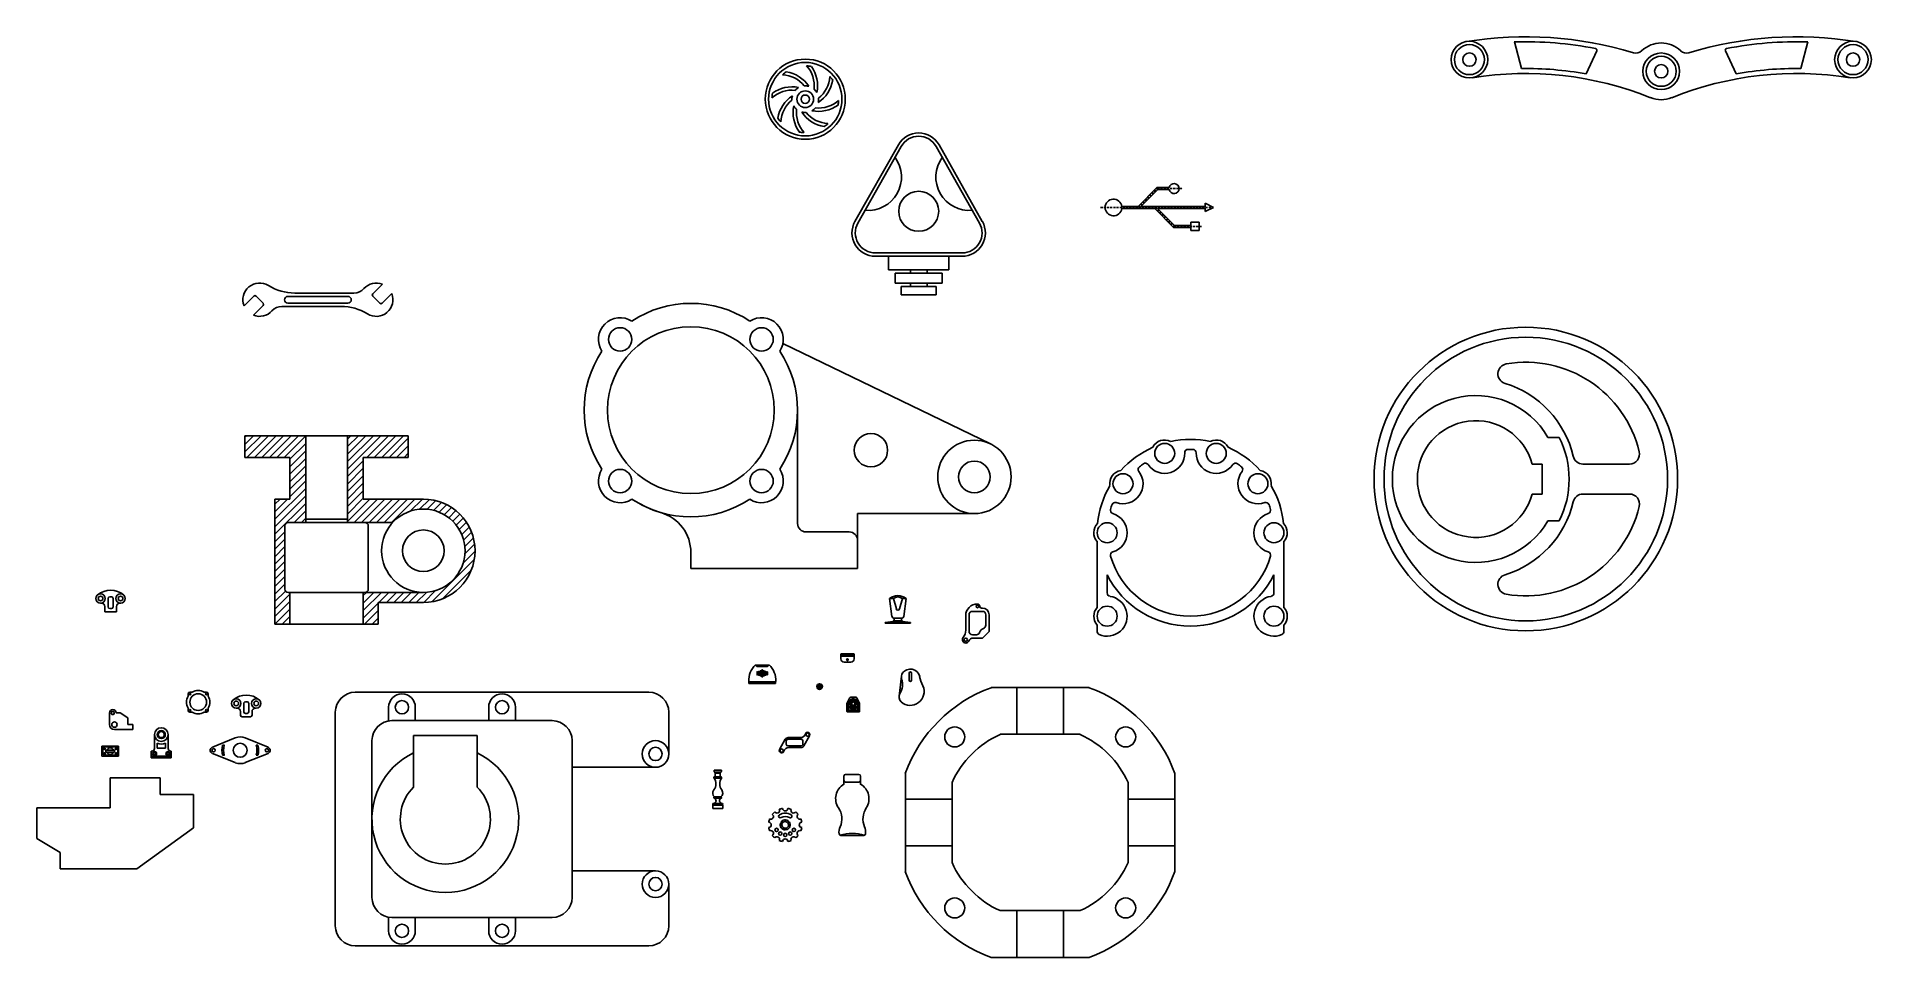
# Model space of a CAD drawing. Header units: millimetres. Extents: x -14 to 1086, y -53 to 499.
import ezdxf

# ---------------------------------------------------------------- set-up
doc = ezdxf.new("R2010")
doc.units = ezdxf.units.MM
doc.header["$LTSCALE"] = 0.1
doc.linetypes.add('DASHED', pattern=[19.05, 12.7, -6.35])

msp = doc.modelspace()

# ---------------------------------------------------------------- hatches: boundary and pattern name
h = msp.add_hatch()
h.set_pattern_fill('ANSI31', color=256)
h.paths.add_polyline_path([(147.3, 259.7), (110.8, 259.7), (110.8, 246.7), (137.8, 246.7), (137.8, 221.7), (128.8, 221.7), (128.8, 146.7), (137.8, 146.7), (137.8, 165.7), (136.8, 165.7, -0.414214), (134.8, 167.7), (134.8, 205.7, -0.414214), (136.8, 207.7), (147.3, 207.7)])
h.paths.add_polyline_path([(217.8, 221.7), (181.8, 221.7), (181.8, 246.7), (208.8, 246.7), (208.8, 259.7), (172.3, 259.7), (172.3, 207.7), (182.8, 207.7), (199.5, 207.7, -0.681875), (242.8, 190.7, -0.414214), (217.8, 165.7), (182.8, 165.7), (181.8, 165.7), (181.8, 146.7), (190.8, 146.7), (190.8, 159.7), (217.8, 159.7, 1)])
at = {"true_color": 0x000000}
h = msp.add_hatch(color=18, dxfattribs=at)
h.dxf.hatch_style = 1
h.paths.add_polyline_path([(473.7, 99.1, 1), (474.1, 99.1, 1)])
h.paths.add_polyline_path([(474, 99.1, -1), (473.7, 99.1, -1)], flags=16)
h = msp.add_hatch(color=18, dxfattribs=at)
h.dxf.hatch_style = 1
h.paths.add_polyline_path([(474.2, 100.3, 1), (474.6, 100.3, 1)])
h.paths.add_polyline_path([(474.5, 100.3, -1), (474.2, 100.3, -1)], flags=16)
h = msp.add_hatch(color=18, dxfattribs=at)
h.dxf.hatch_style = 1
h.paths.add_polyline_path([(475.4, 100.8, 1), (475.8, 100.8, 1)])
h.paths.add_polyline_path([(475.7, 100.8, -1), (475.4, 100.8, -1)], flags=16)
h = msp.add_hatch(color=18, dxfattribs=at)
h.dxf.hatch_style = 1
h.paths.add_polyline_path([(476.6, 100.3, 1), (477, 100.3, 1)])
h.paths.add_polyline_path([(476.9, 100.3, -1), (476.6, 100.3, -1)], flags=16)
h = msp.add_hatch(color=18, dxfattribs=at)
h.dxf.hatch_style = 1
h.paths.add_polyline_path([(477.1, 99.1, 1), (477.5, 99.1, 1)])
h.paths.add_polyline_path([(477.4, 99.1, -1), (477.1, 99.1, -1)], flags=16)
h = msp.add_hatch(color=18, dxfattribs=at)
h.dxf.hatch_style = 1
h.paths.add_polyline_path([(474.2, 97.9, 1), (474.6, 97.9, 1)])
h.paths.add_polyline_path([(474.5, 97.9, -1), (474.2, 97.9, -1)], flags=16)
h = msp.add_hatch(color=18, dxfattribs=at)
h.dxf.hatch_style = 1
h.paths.add_polyline_path([(475.4, 97.4, 1), (475.8, 97.4, 1)])
h.paths.add_polyline_path([(475.7, 97.4, -1), (475.4, 97.4, -1)], flags=16)
h = msp.add_hatch(color=18, dxfattribs=at)
h.dxf.hatch_style = 1
h.paths.add_polyline_path([(476.6, 97.9, 1), (477, 97.9, 1)])
h.paths.add_polyline_path([(476.9, 97.9, -1), (476.6, 97.9, -1)], flags=16)

# ---------------------------------------------------------------- linework, layer by layer
for p, q in [((872, 495.7), (876.2, 479.8)), ((1048, 495.7), (1043.7, 479.8)), ((921.4, 490.4), (915, 476.6)), ((998.5, 490.4), (1004.9, 476.6)), ((446.8, 469.4), (446.8, 469.5)), ((476.6, 388), (502.6, 434)), ((478.3, 387.1), (504.3, 433.1)), ((551.2, 387.1), (525.2, 433.1)), ((552.9, 388), (527, 434)), ((646.3, 397.1), (657.6, 408.4)), ((648, 397.1), (658.1, 407.2)), ((657.6, 408.4), (664.9, 408.4)), ((658.1, 407.2), (664.9, 407.2)), ((636.5, 397.1), (646.3, 397.1)), ((648, 397.1), (686.6, 397.1)), ((686.6, 399), (691.6, 396.5)), ((686.6, 397.1), (686.6, 399)), ((686.6, 394), (691.6, 396.5)), ((636.5, 395.9), (656.3, 395.9)), ((656.3, 395.9), (667.6, 384.5)), ((658, 395.9), (686.6, 395.9)), ((658, 395.9), (668.1, 385.7)), ((668.1, 385.7), (677.9, 385.7)), ((677.9, 387.6), (682.9, 387.6)), ((677.9, 385.7), (677.9, 387.6)), ((682.9, 382.6), (682.9, 387.6)), ((686.6, 394), (686.6, 395.9)), ((667.6, 384.5), (677.9, 384.5)), ((677.9, 382.6), (677.9, 384.5)), ((677.9, 382.6), (682.9, 382.6)), ((488.8, 369.2), (496.8, 369.2)), ((488.8, 367.2), (496.8, 367.2)), ((496.8, 369.2), (514.8, 369.2)), ((496.8, 359.2), (496.8, 367.2)), ((496.8, 367.2), (514.8, 367.2)), ((514.8, 369.2), (532.8, 369.2)), ((514.8, 367.2), (532.8, 367.2)), ((540.8, 369.2), (532.8, 369.2)), ((532.8, 367.2), (532.8, 359.2)), ((540.8, 367.2), (532.8, 367.2)), ((532.8, 359.2), (496.8, 359.2)), ((528.8, 357.2), (500.8, 357.2)), ((500.8, 351.2), (500.8, 357.2)), ((509.8, 357.2), (509.8, 359.2)), ((519.8, 357.2), (519.8, 359.2)), ((528.8, 351.2), (528.8, 357.2)), ((116.1, 343.4), (110.3, 337.6)), ((117.5, 343.4), (121.7, 339.1)), ((136.6, 343.2), (154.6, 343.2)), ((140.7, 345.2), (154.6, 345.2)), ((176.2, 345.2), (154.6, 345.2)), ((172.6, 343.2), (154.6, 343.2)), ((187.5, 344.8), (193.3, 350.6)), ((191.7, 339.1), (187.5, 343.4)), ((193.1, 339.1), (198.9, 344.9)), ((500.8, 351.2), (514.8, 351.2)), ((504.3, 349.2), (514.8, 349.2)), ((504.3, 344.2), (504.3, 349.2)), ((514.8, 344.2), (504.3, 344.2)), ((509.8, 349.2), (509.8, 351.2)), ((514.8, 351.2), (528.8, 351.2)), ((514.8, 349.2), (525.3, 349.2)), ((514.8, 344.2), (525.3, 344.2)), ((519.8, 349.2), (519.8, 351.2)), ((525.3, 344.2), (525.3, 349.2)), ((121.7, 337.7), (115.9, 331.9)), ((133, 337.2), (154.6, 337.2)), ((136.6, 339.2), (154.6, 339.2)), ((172.6, 339.2), (154.6, 339.2)), ((168.5, 337.2), (154.6, 337.2)), ((557.8, 254.8), (433.4, 314.9)), ((442.2, 275), (442.2, 207)), ((159.8, 259.7), (110.8, 259.7)), ((110.8, 259.7), (110.8, 246.7)), ((147.3, 207.7), (147.3, 259.7)), ((159.8, 259.7), (208.8, 259.7)), ((172.3, 207.7), (172.3, 259.7)), ((208.8, 259.7), (208.8, 246.7)), ((898.9, 258.7), (892.1, 258.7)), ((110.8, 246.7), (137.8, 246.7)), ((137.8, 221.7), (137.8, 246.7)), ((181.8, 221.7), (181.8, 246.7)), ((208.8, 246.7), (181.8, 246.7)), ((181.8, 246.7), (181.8, 221.7)), ((888.6, 242.7), (882.6, 242.7)), ((888.6, 242.7), (888.6, 224.7)), ((941, 242.7), (913.1, 242.7)), ((128.8, 146.7), (128.8, 221.7)), ((128.8, 221.7), (137.8, 221.7)), ((181.8, 221.7), (217.8, 221.7)), ((888.6, 224.7), (882.6, 224.7)), ((941, 224.7), (913.1, 224.7)), ((172.3, 209.7), (147.3, 209.7)), ((478.2, 197), (478.2, 213)), ((478.2, 213), (548.2, 213)), ((134.8, 167.7), (134.8, 205.7)), ((182.8, 207.7), (136.8, 207.7)), ((182.8, 207.7), (199.5, 207.7)), ((184.8, 167.7), (184.8, 205.7)), ((184.8, 167.7), (184.8, 205.7)), ((473.2, 202), (447.2, 202)), ((898.9, 208.7), (892.1, 208.7)), ((378.2, 180), (378.2, 189.6)), ((478.2, 180), (478.2, 197)), ((621.8, 196.2), (621.8, 156.8)), ((733.8, 196.2), (733.8, 156.8)), ((406.2, 180), (378.2, 180)), ((478.2, 180), (406.2, 180)), ((627.8, 176.3), (627.8, 165.4)), ((727.8, 176.3), (727.8, 165.4)), ((128.8, 146.7), (128.8, 165.7)), ((136.8, 165.7), (182.8, 165.7)), ((137.8, 146.7), (137.8, 165.7)), ((181.8, 146.7), (181.8, 165.7)), ((182.8, 165.7), (217.8, 165.7)), ((26.8, 154.1), (26.8, 157.3)), ((26.8, 154.1), (33.8, 154.1)), ((30.3, 154.1), (26.8, 154.1)), ((30.3, 154.1), (26.8, 154.1)), ((28.8, 157.1), (28.8, 162.1)), ((29.8, 163.1), (30.8, 163.1)), ((30.8, 156.1), (29.8, 156.1)), ((30.3, 156.1), (30.3, 156.1)), ((33.8, 154.1), (30.3, 154.1)), ((30.3, 154.1), (33.8, 154.1)), ((31.8, 162.1), (31.8, 157.1)), ((33.8, 154.1), (33.8, 157.3)), ((190.8, 146.7), (190.8, 159.7)), ((190.8, 159.7), (217.8, 159.7)), ((498.8, 151.3), (497.3, 162)), ((499.7, 162), (497.3, 162)), ((499.7, 162), (501.4, 156)), ((505, 162), (503.3, 156)), ((507.3, 162), (505, 162)), ((505.9, 151.3), (507.3, 162)), ((547, 154.4), (553, 154.4)), ((550, 158.8), (550, 158.8)), ((552.4, 156.4), (553, 156.4)), ((138.8, 146.7), (128.8, 146.7)), ((138.8, 146.7), (159.8, 146.7)), ((159.8, 146.7), (180.8, 146.7)), ((180.8, 146.7), (190.8, 146.7)), ((494.7, 147.8), (499.5, 148.3)), ((494.7, 147.3), (494.7, 147.8)), ((494.7, 147.3), (509.9, 147.3)), ((494.7, 147.3), (502.3, 147.3)), ((499.5, 148.3), (499.5, 148.8)), ((499.5, 148.8), (505.1, 148.8)), ((499.5, 148.3), (505.1, 148.3)), ((502.3, 147.3), (499.5, 147.3)), ((499.8, 150.4), (504.9, 150.4)), ((500.1, 150.4), (500.1, 148.8)), ((502.3, 147.3), (505.1, 147.3)), ((502.3, 147.3), (504.5, 147.3)), ((504.5, 148.8), (504.5, 150.4)), ((505.1, 148.3), (505.1, 148.8)), ((509.9, 147.8), (505.1, 148.3)), ((509.9, 147.3), (509.9, 147.8)), ((543, 143.1), (543, 151.8)), ((545, 142.4), (545, 152.4)), ((555, 152.4), (555, 146.1)), ((557, 152.4), (557, 142.4)), ((621.8, 146.2), (621.8, 142.4)), ((733.8, 146.2), (733.8, 142.4)), ((549.4, 140.4), (547, 140.4)), ((553, 138.4), (547.6, 138.4)), ((557, 142.4), (553, 138.4)), ((553, 138.4), (555, 140.4)), ((417, 122.2), (425, 122.2)), ((417, 122.2), (418, 121.4)), ((424, 121.4), (418, 121.4)), ((425, 122.2), (424, 121.4)), ((468.1, 128.5), (468.1, 126)), ((476.1, 127.6), (468.1, 127.6)), ((475.6, 129), (468.6, 129)), ((469.1, 128.4), (469.1, 128.2)), ((474.9, 128.6), (469.3, 128.6)), ((474.9, 128), (469.3, 128)), ((470.1, 124), (472.1, 124)), ((472, 125.4), (471.8, 125.5)), ((472, 125.4), (471.8, 125.3)), ((472, 125.5), (471.9, 125.7)), ((472, 125.3), (471.9, 125.1)), ((472.1, 125.5), (472, 125.7)), ((472.1, 125.3), (472, 125.1)), ((472.1, 124), (474.1, 124)), ((472.2, 125.5), (472.2, 125.7)), ((472.2, 125.5), (472.4, 125.7)), ((472.2, 125.4), (472.5, 125.5)), ((472.2, 125.4), (472.5, 125.3)), ((472.2, 125.3), (472.2, 125.1)), ((472.2, 125.3), (472.4, 125.1)), ((475.1, 128.2), (475.1, 128.4)), ((476.1, 126), (476.1, 128.5)), ((413, 112.2), (429, 112.2)), ((413, 111.2), (413, 112.2)), ((413, 111.2), (429, 111.2)), ((413, 111.2), (421, 111.2)), ((417.9, 116.4), (417.9, 118.1)), ((418.1, 116.4), (418.1, 118.1)), ((418.8, 116.2), (418.8, 118.3)), ((419.2, 116.2), (419.2, 118.3)), ((419.8, 115.9), (419.8, 118.5)), ((420.3, 115.9), (420.3, 118.5)), ((420.7, 115.3), (420.7, 119.1)), ((421.3, 115.3), (421.3, 119.1)), ((421.8, 115.9), (421.8, 118.5)), ((422.3, 115.9), (422.3, 118.5)), ((422.8, 116.2), (422.8, 118.3)), ((423.2, 116.2), (423.2, 118.3)), ((423.9, 116.4), (423.9, 118.1)), ((424.1, 116.4), (424.1, 118.1)), ((429, 111.2), (429, 112.2)), ((455.3, 109.8), (455.7, 110.8)), ((455.6, 109.7), (455.9, 110.7)), ((504.4, 115.5), (503, 103.6)), ((509.1, 117.4), (509.1, 113.1)), ((510.5, 117.4), (510.5, 113.1)), ((76.8, 105), (76.8, 103.6)), ((76.8, 103.6), (76.8, 105)), ((77.8, 106), (79.2, 106)), ((86.4, 106), (87.8, 106)), ((88.8, 103.6), (88.8, 105)), ((110.1, 99.2), (110.1, 94.2)), ((112.1, 100.2), (111.1, 100.2)), ((113.1, 94.2), (113.1, 99.2)), ((177, 105.9), (353, 105.9)), ((455.3, 109.5), (455.3, 109.6)), ((455.3, 109.6), (455.5, 109.6)), ((455.5, 109.5), (455.5, 109.6)), ((471.8, 99.2), (473.5, 102.6)), ((471.8, 99), (471.8, 94.6)), ((472.8, 99.1), (472.8, 95.1)), ((477.3, 102.9), (473.9, 102.9)), ((477.7, 102.6), (479.3, 99.2)), ((478.4, 99.1), (478.4, 95.1)), ((479.4, 94.6), (479.4, 99)), ((558.2, 108.7), (617, 108.7)), ((573.6, 80.7), (573.6, 108.7)), ((601.6, 80.7), (601.6, 108.7)), ((29.6, 86.5), (29.6, 93.5)), ((33.6, 93.5), (36, 93.5)), ((40.6, 90.5), (36, 93.5)), ((40.6, 86.5), (40.6, 90.5)), ((76.8, 96.4), (76.8, 95)), ((77.8, 94), (79.2, 94)), ((86.4, 94), (87.8, 94)), ((88.8, 95), (88.8, 96.4)), ((105.6, 96.4), (106.1, 96.4)), ((108.1, 92.2), (108.1, 94.4)), ((109.1, 91.2), (114.1, 91.2)), ((111.1, 93.2), (111.6, 93.2)), ((111.6, 93.2), (112.1, 93.2)), ((114.1, 91.2), (111.6, 91.2)), ((115.1, 92.2), (115.1, 94.4)), ((117.6, 96.4), (117.1, 96.4)), ((165, 93.9), (165, -34.1)), ((197, 96.9), (197, 88.9)), ((199, 88.9), (295, 88.9)), ((212, 88.9), (250, 88.9)), ((213, 96.9), (213, 88.9)), ((257, 96.9), (257, 88.9)), ((273, 96.9), (273, 88.9)), ((365, 68.9), (365, 93.9)), ((472.3, 94.1), (478.9, 94.1)), ((472.3, 94.1), (475.6, 94.1)), ((472.8, 95.1), (478.4, 95.1)), ((43.6, 83.5), (32.6, 83.5)), ((43.6, 86.5), (40.6, 86.5)), ((43.6, 83.5), (43.6, 86.5)), ((56.6, 72.2), (56.6, 80.5)), ((64.8, 72.2), (64.8, 80.5)), ((91.3, 73), (105, 78.5)), ((124.8, 73), (111, 78.5)), ((212, 49.1), (212, 79.9)), ((212, 79.9), (250, 79.9)), ((250, 49.1), (250, 79.9)), ((434.8, 77.7), (431.4, 71.6)), ((440.4, 77.7), (436.4, 77.7)), ((440.4, 78.7), (436.6, 78.7)), ((440.4, 78.7), (444, 78.7)), ((440.4, 77.7), (444.4, 77.7)), ((446, 73.7), (449.4, 79.8)), ((563.6, 80.7), (611.6, 80.7)), ((25.1, 73.6), (25.1, 67.6)), ((35.1, 73.6), (25.1, 73.6)), ((25.1, 73.6), (25.6, 73.6)), ((25.1, 73.6), (25.1, 73.1)), ((25.1, 73.6), (25.1, 70.6)), ((25.1, 67.6), (25.1, 68.1)), ((25.1, 67.6), (35.1, 67.6)), ((25.6, 72.1), (25.6, 69.1)), ((26.6, 73.1), (33.6, 73.1)), ((26.6, 68.1), (33.6, 68.1)), ((27.5, 70.6), (27.5, 71.2)), ((27.5, 71.2), (32.7, 71.2)), ((27.5, 70), (27.5, 70.6)), ((32.7, 70), (27.5, 70)), ((32.7, 71.2), (32.7, 70)), ((34.6, 69.1), (34.6, 72.1)), ((35.1, 67.6), (34.6, 67.6)), ((35.1, 67.6), (35.1, 73.6)), ((55, 70.6), (54.7, 70.6)), ((54.7, 70.6), (54.7, 67.6)), ((66.7, 67.6), (54.7, 67.6)), ((54.7, 67.6), (54.7, 66.6)), ((54.7, 66.6), (66.7, 66.6)), ((54.7, 66.6), (56.7, 66.6)), ((58.2, 72.4), (58.2, 75.4)), ((58.2, 72.4), (63.2, 72.4)), ((63.2, 72.4), (63.2, 75.4)), ((66.7, 66.6), (64.7, 66.6)), ((66.7, 70.6), (66.4, 70.6)), ((66.7, 67.6), (66.7, 70.6)), ((66.7, 66.6), (66.7, 67.6)), ((91.3, 69.2), (105, 63.7)), ((97.4, 74.1), (98.5, 74.1)), ((97.4, 68.1), (98.5, 68.1)), ((124.8, 69.2), (111, 63.7)), ((118.6, 74.1), (117.6, 74.1)), ((118.6, 68.1), (117.6, 68.1)), ((187, 29.9), (187, 76.9)), ((187, 29.9), (187, 76.9)), ((307, -17.1), (307, 76.9)), ((435.4, 74.7), (435.4, 76.7)), ((435.4, 74.7), (435.4, 75.7)), ((440.4, 73.7), (436.4, 73.7)), ((440.4, 72.7), (436.9, 72.7)), ((440.4, 73.7), (444.4, 73.7)), ((440.4, 72.7), (444.3, 72.7)), ((445.4, 76.7), (445.4, 74.7)), ((445.4, 76.7), (445.4, 75.7)), ((307, 60.9), (357, 60.9)), ((392.1, 59.1), (396.5, 59.1)), ((392.1, 59.1), (392.1, 58.4)), ((392.3, 55.2), (396.3, 55.2)), ((396.2, 58.1), (392.4, 58.1)), ((392.8, 58.1), (395.8, 58.1)), ((392.8, 55.2), (392.8, 57.5)), ((392.8, 57.5), (395.8, 57.5)), ((394.3, 55.2), (392.8, 55.2)), ((395.8, 55.2), (395.8, 57.5)), ((396.5, 59.1), (396.5, 58.4)), ((470, 55.6), (470, 53.1)), ((479, 56.6), (471, 56.6)), ((471, 56.6), (475, 56.6)), ((480, 55.6), (480, 53.1)), ((506.8, 57.3), (506.8, -1.6)), ((668.4, 57.3), (668.4, -1.6)), ((60, 54.7), (30, 54.7)), ((30, 54.7), (30, 36.7)), ((60, 44.7), (60, 54.7)), ((80, 44.7), (60, 44.7)), ((80, 24.7), (80, 44.7)), ((392.3, 54.4), (396.3, 54.4)), ((470, 50.7), (470, 53.1)), ((479, 52.1), (471, 52.1)), ((480, 50.7), (480, 53.1)), ((534.8, 51.8), (534.8, 13.8)), ((640.4, 51.8), (640.4, 3.9)), ((30, 36.7), (-14, 36.7)), ((-14, 36.7), (-14, 18.3)), ((397.3, 38.3), (391.3, 38.3)), ((391.3, 38.3), (391.3, 36.3)), ((391.3, 38.3), (391.8, 38.3)), ((391.3, 36.3), (397.3, 36.3)), ((391.3, 36.3), (394.3, 36.3)), ((396.8, 39.3), (391.8, 39.3)), ((392.3, 43.2), (396.3, 43.2)), ((392.3, 42.4), (396.3, 42.4)), ((397.3, 36.3), (397.3, 38.3)), ((506.8, 41.8), (534.8, 41.8)), ((640.4, 41.8), (668.4, 41.8)), ((46, 0), (80, 24.7)), ((187, 29.9), (187, -17.1)), ((432.9, 27.1), (432, 27.4)), ((433, 27.2), (432.1, 27.7)), ((434.8, 23.4), (434.8, 24.4)), ((435, 24.4), (435.1, 23.4)), ((436.2, 27.8), (436.9, 28.5)), ((436.3, 27.7), (437.1, 28.3)), ((0, 9.8), (-14, 18.3)), ((468.1, 20.1), (482, 20.1)), ((506.8, 13.8), (534.8, 13.8)), ((534.8, 13.8), (534.8, 3.9)), ((640.4, 13.8), (668.4, 13.8)), ((0, 0), (0, 9.8)), ((0, 0), (46, 0)), ((0, 0), (46, 0)), ((307, -1.1), (357, -1.1)), ((365, -34.1), (365, -9.1)), ((197, -37.1), (197, -29.1)), ((199, -29.1), (295, -29.1)), ((213, -37.1), (213, -29.1)), ((257, -37.1), (257, -29.1)), ((273, -37.1), (273, -29.1)), ((563.6, -25), (611.6, -25)), ((573.6, -53), (573.6, -25)), ((601.6, -53), (601.6, -25)), ((177, -46.1), (353, -46.1)), ((353, -46.1), (231, -46.1)), ((558.2, -53), (617, -53))]:
    msp.add_line(p, q)
at = {"linetype": 'DASHED'}
for p, q in [((646.6, 396.5), (657.9, 407.8)), ((657.9, 407.8), (673.2, 407.8)), ((623.9, 396.5), (691.6, 396.5)), ((656.6, 396.5), (667.9, 385.1)), ((667.9, 385.1), (684.3, 385.1))]:
    msp.add_line(p, q, dxfattribs=at)
for points in [[(472.2, 99.3), (472, 99.1), (472.2, 98.9), (472.4, 98.9), (472.5, 99.1), (472.4, 99.3)], [(475.5, 102.6), (475.3, 102.4), (475.5, 102.2), (475.7, 102.2), (475.8, 102.4), (475.7, 102.6)], [(478.8, 99.3), (478.6, 99.1), (478.8, 98.9), (479, 98.9), (479.1, 99.1), (479, 99.3)], [(32.6, 93.5), (32.1, 94.4), (31.1, 94.4), (30.6, 93.5), (31.1, 92.6), (32.1, 92.6)], [(472.2, 94.8), (472, 94.6), (472.2, 94.4), (472.4, 94.4), (472.5, 94.6), (472.4, 94.8)], [(475.5, 94.8), (475.3, 94.6), (475.5, 94.4), (475.7, 94.4), (475.8, 94.6), (475.7, 94.8)], [(478.8, 94.8), (478.6, 94.6), (478.8, 94.4), (479, 94.4), (479.1, 94.6), (479, 94.8)]]:
    msp.add_lwpolyline(points, close=True)
for centre, radius in [((845, 485.1), 11), ((1075, 485.1), 11), ((446.8, 461.4), 24), ((845, 485.1), 9), ((845, 485.1), 4), ((960, 478.1), 11), ((960, 478.1), 9), ((1075, 485.1), 9), ((1075, 485.1), 4), ((446.8, 461.4), 22), ((960, 478.1), 4), ((446.8, 461.4), 5), ((446.8, 461.4), 2.5), ((514.8, 394.2), 12), ((378.2, 275), 50), ((335.8, 317.4), 7), ((420.6, 317.4), 7), ((878.8, 233.7), 91), ((878.8, 233.7), 85), ((486.2, 251), 10), ((548.2, 235), 22), ((662.3, 249.1), 6), ((693.2, 249.1), 6), ((548.2, 235), 9.5), ((335.8, 232.5), 7), ((420.6, 232.5), 7), ((637.3, 230.9), 6), ((718.2, 230.9), 6), ((217.8, 190.7), 25), ((217.8, 190.7), 12.5), ((627.8, 201.5), 6), ((727.8, 201.5), 6), ((24.3, 162.1), 2.8), ((24.3, 162.1), 1.4), ((36.3, 162.1), 2.8), ((36.3, 162.1), 1.4), ((550, 157.4), 0.8), ((627.8, 151.5), 6), ((727.8, 151.5), 6), ((543, 137.4), 1), ((472.1, 125.4), 0.48), ((455.4, 109.3), 1.67), ((455.4, 109.3), 1.52), ((455.4, 109.3), 1.29), ((455.4, 109.3), 1), ((77.8, 105), 0.6), ((82.8, 100), 5), ((87.8, 105), 0.6), ((105.6, 99.2), 2.8), ((105.6, 99.2), 1.4), ((117.6, 99.2), 2.8), ((117.6, 99.2), 1.4), ((205, 96.9), 4), ((265, 96.9), 4), ((455.4, 109.3), 0.5), ((475.6, 99.1), 2), ((475.6, 99.1), 1.4), ((475.6, 99.1), 1), ((32.6, 86.5), 1.6), ((77.8, 95), 0.6), ((87.8, 95), 0.6), ((476.8, 97.9), 0.15), ((60.7, 80.5), 4.1), ((60.7, 80.5), 2.4), ((60.7, 80.5), 1.8), ((448.2, 80.5), 1), ((536.4, 79.1), 6), ((638.9, 79.1), 6), ((26.6, 72.1), 0.5), ((26.6, 69.1), 0.5), ((26.6, 72.1), 0.3), ((26.6, 69.1), 0.3), ((33.6, 72.1), 0.5), ((33.6, 69.1), 0.5), ((33.6, 72.1), 0.3), ((33.6, 69.1), 0.3), ((56.7, 69.1), 1.2), ((56.7, 69.1), 0.76), ((64.7, 69.1), 1.2), ((64.7, 69.1), 0.76), ((92, 71.1), 1), ((108, 71.1), 4.2), ((124, 71.1), 1), ((357, 68.9), 8), ((357, 68.9), 4), ((432.6, 70.9), 1), ((429.6, 23.4), 1), ((431.8, 21.2), 1), ((437.8, 21.2), 1), ((440, 23.4), 1), ((434.8, 20.4), 1), ((357, -9.1), 8), ((357, -9.1), 4), ((536.4, -23.4), 6), ((638.9, -23.4), 6), ((205, -37.1), 4), ((265, -37.1), 4)]:
    msp.add_circle(centre, radius)
for centre, radius, start, end in [((878.8, 276.8), 222, 73.1061, 99.2374), ((878.8, 276.8), 219, 78.9766, 91.7979), ((960, 478.1), 17, 46.4313, 133.5687), ((1041.1, 276.8), 222, 80.7626, 106.8939), ((1041.1, 276.8), 219, 88.2021, 101.0234), ((920.5, 490.8), 1, 335, 78.9766), ((944.8, 494), 5, 253.1061, 313.5687), ((975.1, 494), 5, 226.4313, 286.8939), ((999.4, 490.8), 1, 101.0234, 205), ((446.8, 461.4), 20, 124.6977, 132.7946), ((432.2, 458.1), 18, 38.7813, 86.7471), ((432.2, 458.1), 20, 33.4341, 80.7238), ((446.8, 461.4), 20, 79.6977, 87.7946), ((434.2, 469.4), 18, 353.7813, 41.7471), ((434.2, 469.4), 20, 348.4341, 35.7238), ((443.5, 476), 18, 308.7813, 356.7471), ((446.8, 461.4), 20, 34.6977, 42.7946), ((878.8, 276.8), 200, 68.0457, 99.2374), ((878.8, 276.8), 203, 79.7408, 90.7361), ((1041.1, 276.8), 200, 80.7626, 111.9543), ((1041.1, 276.8), 203, 89.2639, 100.2592), ((438.8, 448.8), 18, 83.7813, 131.7471), ((446.8, 461.4), 20, 169.6977, 177.7946), ((438.8, 448.8), 20, 78.4341, 125.7238), ((450.1, 446.8), 20, 123.4341, 170.7238), ((446.8, 461.4), 8, 164.9183, 184.1364), ((446.8, 461.4), 8, 119.9183, 139.1364), ((446.8, 461.4), 8, 74.9183, 94.1364), ((446.8, 461.4), 8, 29.9183, 49.1364), ((443.5, 476), 20, 303.4341, 350.7238), ((446.8, 461.4), 8, 344.9183, 4.1364), ((960, 478.1), 17, 248.0457, 291.9543), ((450.1, 446.8), 18, 128.7813, 176.7471), ((459.5, 453.4), 20, 168.4341, 215.7238), ((446.8, 461.4), 8, 209.9183, 229.1364), ((459.5, 453.4), 18, 173.7813, 221.7471), ((446.8, 461.4), 8, 254.9183, 274.1364), ((461.4, 464.7), 20, 213.4341, 260.7238), ((461.4, 464.7), 18, 218.7813, 266.7471), ((454.8, 474.1), 20, 258.4341, 305.7238), ((446.8, 461.4), 8, 299.9183, 319.1364), ((454.8, 474.1), 18, 263.7813, 311.7471), ((446.8, 461.4), 20, 349.6977, 357.7946), ((446.8, 461.4), 20, 214.6977, 222.7946), ((446.8, 461.4), 20, 259.6977, 267.7946), ((446.8, 461.4), 20, 304.6977, 312.7946), ((514.8, 427.2), 14, 29.457, 150.543), ((514.8, 427.2), 12, 29.457, 150.543), ((484.5, 414.7), 20, 264.8878, 36.1982), ((545.1, 414.7), 20, 143.8018, 275.1122), ((667.9, 407.8), 3, 191.537, 168.463), ((631.6, 396.5), 5, 6.8921, 353.1079), ((488.8, 381.2), 14, 150.543, 270), ((488.8, 381.2), 12, 150.543, 270), ((540.8, 381.2), 14, 270, 29.457), ((540.8, 381.2), 12, 270, 29.457), ((119.6, 341.2), 10, 58.2117, 201.4218), ((116.8, 342.7), 1, 45, 135), ((140.7, 375.2), 30, 238.2117, 270), ((136.6, 341.2), 2, 90, 270), ((172.6, 341.2), 2, 270, 90), ((176.2, 353.2), 8, 270, 318.1897), ((189.6, 341.2), 10, 68.5782, 138.1897), ((189.6, 341.2), 10, 238.2117, 21.4218), ((188.2, 344.1), 1, 135, 225), ((119.6, 341.2), 10, 248.5782, 318.1897), ((121, 338.4), 1, 315, 45), ((133, 329.2), 8, 90, 138.1897), ((168.5, 307.2), 30, 58.2117, 90), ((192.4, 339.8), 1, 225, 315), ((335.8, 317.4), 13, 57.0998, 212.9002), ((378.2, 275), 64, 56.4558, 123.5442), ((378.2, 275), 64, 56.4558, 123.5442), ((420.6, 317.4), 13, 327.0998, 122.9002), ((378.2, 275), 64, 146.4558, 213.5442), ((378.2, 275), 64, 146.4558, 213.5442), ((378.2, 275), 64, 326.4558, 33.5442), ((378.2, 275), 64, 326.4558, 33.5442), ((868.1, 296.8), 6, 99.5941, 252.9666), ((878.8, 233.7), 70, 13.5548, 99.5941), ((848.8, 233.7), 60, 13.1366, 72.9666), ((848.8, 233.7), 50, 30, 330), ((848.8, 233.7), 35, 14.9006, 345.0994), ((662.3, 249.1), 8, 63.6432, 152.3568), ((677.8, 201.5), 56, 77.732, 102.268), ((693.2, 249.1), 8, 27.6432, 116.3568), ((848.8, 233.7), 56, 333.4852, 26.5148), ((677.8, 201.5), 56, 113.732, 138.268), ((677.8, 201.5), 50, 124.2602, 127.7398), ((650.7, 241.2), 2, 34.2602, 124.2602), ((662.3, 249.1), 12, 214.2602, 1.7398), ((676.3, 249.5), 2, 91.7398, 181.7398), ((677.8, 201.5), 50, 88.2602, 91.7398), ((679.2, 249.5), 2, 358.2602, 88.2602), ((693.2, 249.1), 12, 178.2602, 325.7398), ((677.8, 201.5), 56, 41.732, 66.268), ((704.8, 241.2), 2, 55.7398, 145.7398), ((677.8, 201.5), 50, 52.2602, 55.7398), ((913.1, 248.7), 6, 193.1366, 270), ((941, 248.7), 6, 270, 13.5548), ((335.8, 232.5), 13, 147.0998, 302.9002), ((420.6, 232.5), 13, 237.0998, 32.9002), ((637.3, 230.9), 8, 99.6432, 188.3568), ((637.3, 230.9), 12, 250.2602, 37.7398), ((648.4, 239.5), 2, 127.7398, 217.7398), ((718.2, 230.9), 12, 142.2602, 289.7398), ((707.1, 239.5), 2, 322.2602, 52.2602), ((718.2, 230.9), 8, 351.6432, 80.3568), ((217.8, 190.7), 31, 270, 90), ((378.2, 275), 64, 236.4558, 253.6861), ((378.2, 275), 64, 236.4558, 303.5442), ((677.8, 201.5), 56, 149.732, 174.268), ((677.8, 201.5), 56, 5.732, 30.268), ((848.8, 233.7), 60, 287.0334, 346.8634), ((913.1, 218.7), 6, 90, 166.8634), ((941, 218.7), 6, 346.4452, 90), ((353.2, 189.6), 25, 0, 73.6861), ((631.7, 215), 2, 163.7398, 253.7398), ((677.8, 201.5), 50, 160.2602, 163.7398), ((632.6, 217.7), 2, 70.2602, 160.2602), ((627.8, 201.5), 12, 286.2602, 73.7398), ((727.8, 201.5), 12, 106.2602, 253.7398), ((722.9, 217.7), 2, 19.7398, 109.7398), ((723.8, 215), 2, 286.2602, 16.2602), ((677.8, 201.5), 50, 16.2602, 19.7398), ((878.8, 233.7), 70, 260.4059, 346.4452), ((136.8, 205.7), 2, 90, 180), ((182.8, 205.7), 2, 0, 90), ((447.2, 207), 5, 180, 270), ((473.2, 197), 5, 0, 90), ((627.8, 201.5), 8, 135.6432, 221.4096), ((727.8, 201.5), 8, 318.5904, 44.3568), ((631.7, 188.1), 2, 106.2602, 196.2602), ((677.8, 201.5), 50, 196.2602, 343.7398), ((723.8, 188.1), 2, 343.7398, 73.7398), ((677.8, 201.5), 56, 206.7655, 333.2345), ((868.1, 170.6), 6, 107.0334, 260.4059), ((30.3, 155.1), 12, 49.2943, 130.7057), ((136.8, 167.7), 2, 180, 270), ((182.8, 167.7), 2, 270, 0), ((629.8, 165.4), 2, 180, 261.7868), ((725.8, 165.4), 2, 278.2132, 0), ((24.8, 157.3), 2, 0, 95.9792), ((29.8, 162.1), 1, 90, 180), ((29.8, 157.1), 1, 180, 270), ((30.8, 162.1), 1, 0, 90), ((30.8, 157.1), 1, 270, 0), ((35.8, 157.3), 2, 84.0208, 180), ((502.3, 155.8), 8, 51.3178, 128.6822), ((502.3, 159), 4, 48.6047, 131.3953), ((502.3, 156.2), 1, 195.538, 344.462), ((550, 151.8), 7, 90, 180), ((547, 152.4), 2, 90, 180), ((550, 157.4), 1.4, 0, 90), ((552.4, 157.4), 1, 180, 270), ((553, 152.4), 4, 0, 90), ((553, 152.4), 2, 0, 90), ((627.8, 151.5), 8, 138.5904, 221.4096), ((627.8, 151.5), 12, 246.4218, 81.7868), ((727.8, 151.5), 12, 98.2132, 293.5782), ((727.8, 151.5), 8, 318.5904, 41.4096), ((499.8, 151.4), 1, 187.8708, 270), ((504.9, 151.4), 1, 270, 352.1292), ((536, 143.1), 7, 321.0576, 0), ((555, 140.4), 4, 109.4712, 160.5288), ((553, 146.1), 2, 289.4712, 0), ((543, 137.4), 2, 141.0576, 336.4218), ((547.6, 135.4), 3, 90, 156.4218), ((547, 142.4), 2, 180, 270), ((549.4, 142.4), 2, 270, 340.5288), ((623.8, 142.4), 2, 180, 246.4218), ((731.8, 142.4), 2, 293.5782, 0), ((425, 113.3), 12, 131.5342, 184.863), ((417.1, 113.3), 12, 355.137, 48.4658), ((468.6, 128.5), 0.5, 90, 180), ((470.1, 126), 2, 180, 270), ((469.3, 128.4), 0.2, 90, 180), ((469.3, 128.2), 0.2, 180, 270), ((472.1, 125.4), 0.36, 135, 165), ((472.1, 125.4), 0.36, 195, 225), ((472.1, 125.4), 0.36, 75, 105), ((472.1, 125.4), 0.12, 135, 165), ((472.1, 125.4), 0.12, 195, 225), ((472.1, 125.4), 0.36, 255, 285), ((472.1, 125.4), 0.12, 75, 105), ((472.1, 125.4), 0.12, 255, 285), ((472.1, 125.4), 0.12, 15, 45), ((472.1, 125.4), 0.12, 315, 345), ((472.1, 125.4), 0.36, 15, 45), ((472.1, 125.4), 0.36, 315, 345), ((474.1, 126), 2, 270, 0), ((474.9, 128.4), 0.2, 0, 90), ((474.9, 128.2), 0.2, 270, 0), ((475.6, 128.5), 0.5, 0, 90), ((418, 118.1), 0.12, 0, 180), ((418, 116.4), 0.12, 180, 0), ((419, 118.3), 0.18, 0, 180), ((419, 116.2), 0.18, 180, 0), ((420, 118.5), 0.24, 0, 180), ((420, 115.9), 0.24, 180, 0), ((421, 119.1), 0.3, 360, 180), ((421, 115.3), 0.3, 180, 360), ((422, 118.5), 0.24, 0, 180), ((422, 115.9), 0.24, 180, 0), ((423, 118.3), 0.18, 0, 180), ((423, 116.2), 0.18, 180, 0), ((424, 118.1), 0.12, 0, 180), ((424, 116.4), 0.12, 180, 0), ((494.6, 110.6), 10.5, 328.8316, 17.9761), ((508.4, 115.1), 4, 143.7738, 197.9761), ((509.8, 114), 5.77, 13.0052, 143.7738), ((509.8, 117.4), 0.68, 0, 180), ((509.8, 113.1), 0.68, 180, 0), ((544.6, 122.1), 30, 193.0052, 204.3316), ((82.8, 100), 7, 148.9973, 211.0027), ((77.8, 105), 1, 90, 180), ((82.8, 100), 7, 58.9973, 121.0027), ((87.8, 105), 1, 0, 90), ((82.8, 100), 7, 328.9973, 31.0027), ((111.6, 92.2), 12, 49.2943, 130.7057), ((111.1, 99.2), 1, 90, 180), ((112.1, 99.2), 1, 0, 90), ((177, 93.9), 12, 90, 180), ((205, 96.9), 8, 0, 180), ((265, 96.9), 8, 0, 180), ((353, 93.9), 12, 0, 90), ((455.4, 109.3), 0.25, 103.8865, 76.1135), ((472.3, 99), 0.5, 154.6538, 180), ((475.6, 99.1), 2.8, 360, 180), ((473.9, 102.4), 0.5, 90, 154.6538), ((477.3, 102.4), 0.5, 25.3462, 90), ((478.9, 99), 0.5, 360, 25.3462), ((507, 103.1), 4, 148.8316, 228.6257), ((509.8, 106.3), 8.25, 228.6257, 24.3316), ((587.6, 27.8), 86, 110, 160), ((587.6, 27.8), 86, 20, 70), ((31.6, 93.5), 2, 0, 180), ((77.8, 95), 1, 180, 270), ((82.8, 100), 7, 238.9973, 301.0027), ((87.8, 95), 1, 270, 0), ((106.1, 94.4), 2, 360, 90), ((109.1, 92.2), 1, 180, 270), ((111.1, 94.2), 1, 180, 270), ((112.1, 94.2), 1, 270, 0), ((114.1, 92.2), 1, 270, 0), ((117.1, 94.4), 2, 90, 180), ((199, 76.9), 12, 90, 180), ((295, 76.9), 12, 0, 90), ((472.3, 94.6), 0.5, 180, 270), ((473.5, 97), 0.3, 45, 225), ((475.6, 99.1), 3.3, 225, 315), ((475.6, 99.1), 2.7, 225, 315), ((477.7, 97), 0.3, 315, 135), ((478.9, 94.6), 0.5, 270, 360), ((32.6, 86.5), 3, 180, 270), ((108, 71.1), 8, 67.9757, 112.0243), ((436.6, 76.7), 2, 90, 150.5274), ((436.4, 76.7), 1, 90, 180), ((444, 81.7), 3, 270, 344.1734), ((444.4, 76.7), 1, 0, 90), ((448.2, 80.5), 1.4, 330.5274, 164.1734), ((587.6, 27.8), 58, 114.4146, 155.5854), ((587.6, 27.8), 58, 24.4146, 65.5854), ((26.6, 72.1), 1, 90, 180), ((26.6, 69.1), 1, 180, 270), ((30.1, 70.6), 2, 17.4576, 162.5424), ((30.1, 70.6), 2, 197.4576, 342.5424), ((33.6, 72.1), 1, 0, 90), ((33.6, 69.1), 1, 270, 0), ((55, 72.2), 1.6, 270, 0), ((60.7, 80.5), 5.7, 243.9856, 296.0144), ((66.4, 72.2), 1.6, 180, 270), ((92, 71.1), 2, 112.0243, 247.9757), ((108, 71.1), 11, 164.1734, 195.8266), ((108, 71.1), 10, 162.5424, 197.4576), ((108, 71.1), 10, 342.5424, 17.4576), ((108, 71.1), 11, 344.1734, 15.8266), ((124, 71.1), 2, 292.0243, 67.9757), ((231, 29.9), 44, 115.583, 64.417), ((432.6, 70.9), 1.4, 150.5274, 344.1734), ((436.9, 69.7), 3, 90, 164.1734), ((436.4, 74.7), 1, 180, 270), ((444.3, 74.7), 2, 270, 330.5274), ((444.4, 74.7), 1, 270, 0), ((108, 71.1), 8, 247.9757, 292.0243), ((392.3, 54.8), 0.4, 90, 270), ((392.4, 58.4), 0.3, 180, 270), ((392.8, 57.8), 0.3, 90, 270), ((395.8, 57.8), 0.3, 270, 90), ((396.2, 58.4), 0.3, 270, 0), ((396.3, 54.8), 0.4, 270, 90), ((471, 55.6), 1, 90, 180), ((479, 55.6), 1, 360, 90), ((231, 29.9), 27, 134.7249, 45.2751), ((394.3, 45.5), 3, 142.4676, 230.3265), ((387.2, 51), 6, 322.4676, 36.6142), ((401.5, 51), 6, 143.3858, 217.5324), ((394.3, 45.5), 3, 309.6735, 37.5324), ((475, 42.1), 10, 120, 213.367), ((471, 53.1), 1, 180, 270), ((479, 53.1), 1, 270, 360), ((475, 42.1), 10, 326.633, 60), ((391.8, 38.8), 0.5, 90, 270), ((391.7, 40.9), 1.6, 273.1352, 72.0957), ((392.3, 42.8), 0.4, 77.7657, 270), ((397, 40.9), 1.6, 107.9043, 266.8648), ((396.3, 42.8), 0.4, 270, 102.2343), ((396.8, 38.8), 0.5, 270, 90), ((434.8, 26.4), 10, 129.1771, 140.8229), ((429.8, 35.1), 1.6, 214.5886, 25.4114), ((434.8, 26.4), 10, 99.1771, 110.8229), ((434.8, 26.4), 7, 60, 120), ((434.8, 36.4), 1.6, 184.5886, 355.4114), ((434.8, 26.4), 10, 69.1771, 80.8229), ((439.8, 35.1), 1.6, 154.5886, 325.4114), ((434.8, 26.4), 10, 39.1771, 50.8229), ((456.7, 30), 12, 336.734, 33.367), ((493.4, 30), 12, 146.633, 203.266), ((434.8, 26.4), 10, 159.1771, 170.8229), ((424.8, 26.4), 1.6, 274.5886, 85.4114), ((434.8, 26.4), 10, 189.1771, 200.8229), ((426.1, 31.4), 1.6, 244.5886, 55.4114), ((426.1, 21.4), 1.6, 304.5886, 115.4114), ((431.8, 31.6), 1, 120, 300), ((434.8, 26.4), 3, 160, 270), ((434.8, 26.4), 3, 45, 155), ((434.8, 26.4), 5, 60, 120), ((434.8, 26.4), 2, 160, 270), ((434.8, 26.4), 2, 45, 155), ((434.8, 26.4), 2, 275, 40), ((434.8, 26.4), 3, 275, 40), ((437.8, 31.6), 1, 240, 60), ((443.5, 31.4), 1.6, 124.5886, 295.4114), ((443.5, 21.4), 1.6, 64.5886, 235.4114), ((444.8, 26.4), 1.6, 94.5886, 265.4114), ((434.8, 26.4), 10, 9.1771, 20.8229), ((434.8, 26.4), 10, 339.1771, 350.8229), ((475, 22.1), 8, 156.734, 188.2132), ((475, 22.1), 8, 156.734, 188.2132), ((475, 22.1), 8, 351.7868, 23.266), ((434.8, 26.4), 10, 219.1771, 230.8229), ((429.8, 17.7), 1.6, 334.5886, 145.4114), ((434.8, 26.4), 10, 249.1771, 260.8229), ((434.8, 16.4), 1.6, 4.5886, 175.4114), ((434.8, 26.4), 10, 279.1771, 290.8229), ((439.8, 17.7), 1.6, 34.5886, 205.4114), ((434.8, 26.4), 10, 309.1771, 320.8229), ((468.1, 21.1), 1, 188.2132, 270), ((475, -3.2), 24.5, 72.4367, 107.5633), ((482, 21.1), 1, 270, 351.7868), ((0, 0), 0, 0, 0), ((587.6, 27.8), 58, 204.4146, 245.5854), ((587.6, 27.8), 58, 294.4146, 335.5854), ((587.6, 27.8), 86, 200, 250), ((587.6, 27.8), 86, 290, 340), ((199, -17.1), 12, 180, 270), ((295, -17.1), 12, 270, 0), ((177, -34.1), 12, 180, 270), ((205, -37.1), 8, 180, 0), ((265, -37.1), 8, 180, 0), ((353, -34.1), 12, 270, 0)]:
    msp.add_arc(centre, radius, start, end)

doc.saveas('drawing.dxf')
